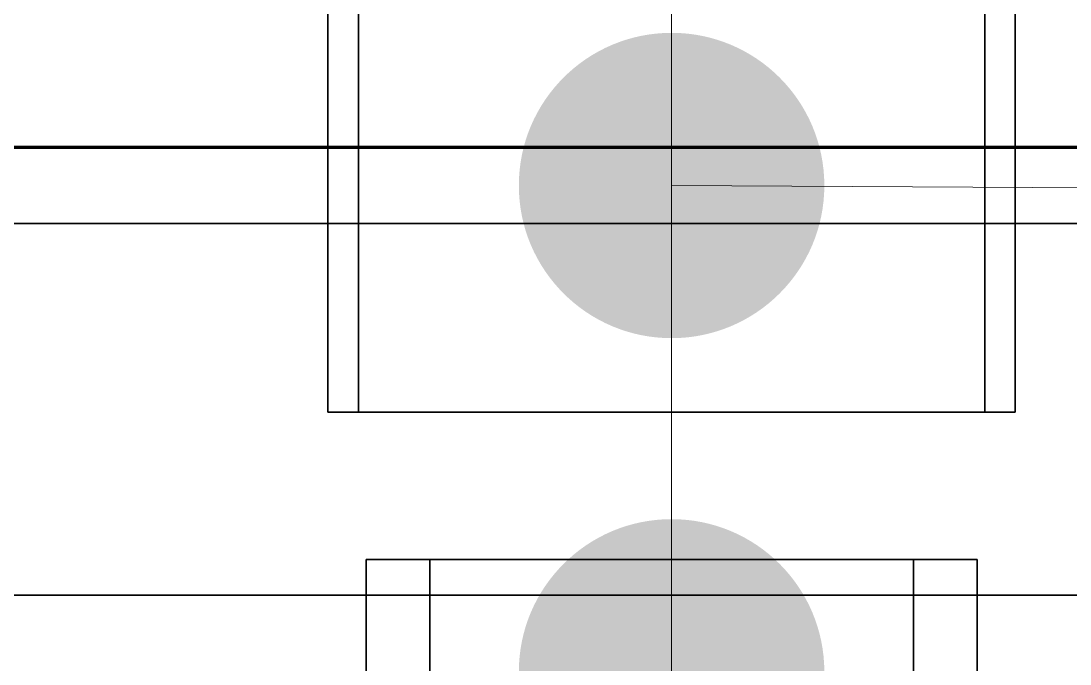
# Model space of a CAD drawing. Header units: millimetres. Extents: x 0 to 2382, y 0 to 420.
# Drawn here: x 159.235 to 163.356, y 301.566 to 304.093 of the extents above; entities that cross this region are included whole.
import ezdxf

# ---------------------------------------------------------------- set-up
doc = ezdxf.new("R2010")
doc.units = ezdxf.units.MM
doc.linetypes.add('IRAM-E-TRAZOS', pattern=[5, 4, -1])
doc.linetypes.add('IRAM-F-TRAZO-PUNTO', pattern=[20, 15, -2, 1, -2])
for name, color, linetype, lineweight in [('01-VISIBLE', 7, 'CONTINUOUS', 70), ('02-OCULTA', 4, 'IRAM-E-TRAZOS', 35), ('03-EJE', 1, 'IRAM-F-TRAZO-PUNTO', 18), ('08-FINA', 5, 'CONTINUOUS', 18)]:
    doc.layers.add(name, color=color, linetype=linetype, lineweight=lineweight)

msp = doc.modelspace()

# ---------------------------------------------------------------- hatches: boundary and pattern name
at = {"layer": '08-FINA'}
h = msp.add_hatch(color=7, dxfattribs=at)
h.dxf.hatch_style = 1
edge = h.paths.add_edge_path()
edge.add_arc((161.7909, 303.4463), 0.6, 0, 360)
h = msp.add_hatch(color=7, dxfattribs=at)
h.dxf.hatch_style = 1
edge = h.paths.add_edge_path()
edge.add_arc((161.7909, 301.535), 0.6, 0, 360)
h = msp.add_hatch(color=7, dxfattribs=at)
h.dxf.hatch_style = 1
edge = h.paths.add_edge_path()
edge.add_arc((161.7909, 301.4594), 0.6, 0, 360)

# ---------------------------------------------------------------- linework, layer by layer
at = {"layer": '01-VISIBLE'}
msp.add_lwpolyline([(159.194, 303.5963), (159.2441, 303.5963), (159.2942, 303.5963), (159.3443, 303.5963), (159.3944, 303.5963), (159.4445, 303.5963), (159.4945, 303.5963), (159.5446, 303.5963), (159.5947, 303.5963), (159.6448, 303.5963), (159.6949, 303.5963), (159.745, 303.5963), (159.7951, 303.5963), (159.8452, 303.5963), (159.8953, 303.5963), (159.9453, 303.5963), (159.9954, 303.5963), (160.0455, 303.5963), (160.0956, 303.5963), (160.1457, 303.5963), (160.1958, 303.5963), (160.2459, 303.5963), (160.296, 303.5963), (160.346, 303.5963), (160.3961, 303.5963), (160.4462, 303.5963), (160.4963, 303.5963), (160.5464, 303.5963), (160.5965, 303.5963), (160.6466, 303.5963), (160.6967, 303.5963), (160.7467, 303.5963), (160.7968, 303.5963), (160.8469, 303.5963), (160.897, 303.5963), (160.9471, 303.5963), (160.9972, 303.5963), (161.0473, 303.5963), (161.0974, 303.5963), (161.1474, 303.5963), (161.1975, 303.5963), (161.2476, 303.5963), (161.2977, 303.5963), (161.3478, 303.5963), (161.3979, 303.5963), (161.448, 303.5963), (161.4981, 303.5963), (161.5482, 303.5963), (161.5982, 303.5963), (161.6483, 303.5963), (161.6984, 303.5963), (161.7485, 303.5963), (161.7986, 303.5963), (161.8487, 303.5963), (161.8988, 303.5963), (161.9489, 303.5963), (161.9989, 303.5963), (162.049, 303.5963), (162.0991, 303.5963), (162.1492, 303.5963), (162.1993, 303.5963), (162.2494, 303.5963), (162.2995, 303.5963), (162.3496, 303.5963), (162.3996, 303.5963), (162.4497, 303.5963), (162.4998, 303.5963), (162.5499, 303.5963), (162.6, 303.5963), (162.6501, 303.5963), (162.7002, 303.5963), (162.7503, 303.5963), (162.8004, 303.5963), (162.8504, 303.5963), (162.9005, 303.5963), (162.9506, 303.5963), (163.0007, 303.5963), (163.0508, 303.5963), (163.1009, 303.5963), (163.151, 303.5963), (163.2011, 303.5963), (163.2511, 303.5963), (163.3012, 303.5963), (163.3513, 303.5963), (163.4014, 303.5963)], dxfattribs=at)
at = {"layer": '02-OCULTA'}
for p, q in [((160.4409, 302.5549), (160.4409, 306.0549)), ((160.5609, 302.5549), (160.5609, 306.0549)), ((163.0209, 302.5549), (163.0209, 306.0549)), ((163.1409, 302.5549), (163.1409, 306.0549)), ((160.5909, 218.0294), (160.5909, 301.9763)), ((160.8409, 218.0294), (160.8409, 301.9763)), ((162.7409, 218.0294), (162.7409, 301.9763)), ((162.9909, 218.0294), (162.9909, 301.9763))]:
    msp.add_line(p, q, dxfattribs=at)
for points in [[(163.3909, 303.5963), (163.3409, 303.5963), (163.2909, 303.5963), (163.2409, 303.5963), (163.1909, 303.5963), (163.1409, 303.5963), (163.0909, 303.5963), (163.0409, 303.5963), (162.9909, 303.5963), (162.9409, 303.5963), (162.8909, 303.5963), (162.8409, 303.5963), (162.7909, 303.5963), (162.7409, 303.5963), (162.6909, 303.5963), (162.6409, 303.5963), (162.5909, 303.5963), (162.5409, 303.5963), (162.4909, 303.5963), (162.4409, 303.5963), (162.3909, 303.5963), (162.3409, 303.5963), (162.2909, 303.5963), (162.2409, 303.5963), (162.1909, 303.5963), (162.1409, 303.5963), (162.0909, 303.5963), (162.0409, 303.5963), (161.9909, 303.5963), (161.9409, 303.5963), (161.8909, 303.5963), (161.8409, 303.5963), (161.7909, 303.5963), (161.7409, 303.5963), (161.6909, 303.5963), (161.6409, 303.5963), (161.5909, 303.5963), (161.5409, 303.5963), (161.4909, 303.5963), (161.4409, 303.5963), (161.3909, 303.5963), (161.3409, 303.5963), (161.2909, 303.5963), (161.2409, 303.5963), (161.1909, 303.5963), (161.1409, 303.5963), (161.0909, 303.5963), (161.0409, 303.5963), (160.9909, 303.5963), (160.9409, 303.5963), (160.8909, 303.5963), (160.8409, 303.5963), (160.7909, 303.5963), (160.7409, 303.5963), (160.6909, 303.5963), (160.6409, 303.5963), (160.5909, 303.5963), (160.5409, 303.5963), (160.4909, 303.5963), (160.4409, 303.5963), (160.3909, 303.5963), (160.3409, 303.5963), (160.2909, 303.5963), (160.2409, 303.5963), (160.1909, 303.5963), (160.1409, 303.5963), (160.0909, 303.5963), (160.0409, 303.5963), (159.9909, 303.5963), (159.9409, 303.5963), (159.8909, 303.5963), (159.8409, 303.5963), (159.7909, 303.5963), (159.7409, 303.5963), (159.6909, 303.5963), (159.6409, 303.5963), (159.5909, 303.5963), (159.5409, 303.5963), (159.4909, 303.5963), (159.4409, 303.5963), (159.3909, 303.5963), (159.3409, 303.5963), (159.2909, 303.5963), (159.2409, 303.5963), (159.1909, 303.5963)], [(163.3909, 303.5963), (163.3409, 303.5963), (163.2909, 303.5963), (163.2409, 303.5963), (163.1909, 303.5963), (163.1409, 303.5963), (163.0909, 303.5963), (163.0409, 303.5963), (162.9909, 303.5963), (162.9409, 303.5963), (162.8909, 303.5963), (162.8409, 303.5963), (162.7909, 303.5963), (162.7409, 303.5963), (162.6909, 303.5963), (162.6409, 303.5963), (162.5909, 303.5963), (162.5409, 303.5963), (162.4909, 303.5963), (162.4409, 303.5963), (162.3909, 303.5963), (162.3409, 303.5963), (162.2909, 303.5963), (162.2409, 303.5963), (162.1909, 303.5963), (162.1409, 303.5963), (162.0909, 303.5963), (162.0409, 303.5963), (161.9909, 303.5963), (161.9409, 303.5963), (161.8909, 303.5963), (161.8409, 303.5963), (161.7909, 303.5963), (161.7409, 303.5963), (161.6909, 303.5963), (161.6409, 303.5963), (161.5909, 303.5963), (161.5409, 303.5963), (161.4909, 303.5963), (161.4409, 303.5963), (161.3909, 303.5963), (161.3409, 303.5963), (161.2909, 303.5963), (161.2409, 303.5963), (161.1909, 303.5963), (161.1409, 303.5963), (161.0909, 303.5963), (161.0409, 303.5963), (160.9909, 303.5963), (160.9409, 303.5963), (160.8909, 303.5963), (160.8409, 303.5963), (160.7909, 303.5963), (160.7409, 303.5963), (160.6909, 303.5963), (160.6409, 303.5963), (160.5909, 303.5963), (160.5409, 303.5963), (160.4909, 303.5963), (160.4409, 303.5963), (160.3909, 303.5963), (160.3409, 303.5963), (160.2909, 303.5963), (160.2409, 303.5963), (160.1909, 303.5963), (160.1409, 303.5963), (160.0909, 303.5963), (160.0409, 303.5963), (159.9909, 303.5963), (159.9409, 303.5963), (159.8909, 303.5963), (159.8409, 303.5963), (159.7909, 303.5963), (159.7409, 303.5963), (159.6909, 303.5963), (159.6409, 303.5963), (159.5909, 303.5963), (159.5409, 303.5963), (159.4909, 303.5963), (159.4409, 303.5963), (159.3909, 303.5963), (159.3409, 303.5963), (159.2909, 303.5963), (159.2409, 303.5963), (159.1909, 303.5963)], [(159.1909, 303.5963), (159.2409, 303.5963), (159.2909, 303.5963), (159.3409, 303.5963), (159.3909, 303.5963), (159.4409, 303.5963), (159.4909, 303.5963), (159.5409, 303.5963), (159.5909, 303.5963), (159.6409, 303.5963), (159.6909, 303.5963), (159.7409, 303.5963), (159.7909, 303.5963), (159.8409, 303.5963), (159.8909, 303.5963), (159.9409, 303.5963), (159.9909, 303.5963), (160.0409, 303.5963), (160.0909, 303.5963), (160.1409, 303.5963), (160.1909, 303.5963), (160.2409, 303.5963), (160.2909, 303.5963), (160.3409, 303.5963), (160.3909, 303.5963), (160.4409, 303.5963), (160.4909, 303.5963), (160.5409, 303.5963), (160.5909, 303.5963), (160.6409, 303.5963), (160.6909, 303.5963), (160.7409, 303.5963), (160.7909, 303.5963), (160.8409, 303.5963), (160.8909, 303.5963), (160.9409, 303.5963), (160.9909, 303.5963), (161.0409, 303.5963), (161.0909, 303.5963), (161.1409, 303.5963), (161.1909, 303.5963), (161.2409, 303.5963), (161.2909, 303.5963), (161.3409, 303.5963), (161.3909, 303.5963), (161.4409, 303.5963), (161.4909, 303.5963), (161.5409, 303.5963), (161.5909, 303.5963), (161.6409, 303.5963), (161.6909, 303.5963), (161.7409, 303.5963), (161.7909, 303.5963), (161.8409, 303.5963), (161.8909, 303.5963), (161.9409, 303.5963), (161.9909, 303.5963), (162.0409, 303.5963), (162.0909, 303.5963), (162.1409, 303.5963), (162.1909, 303.5963), (162.2409, 303.5963), (162.2909, 303.5963), (162.3409, 303.5963), (162.3909, 303.5963), (162.4409, 303.5963), (162.4909, 303.5963), (162.5409, 303.5963), (162.5909, 303.5963), (162.6409, 303.5963), (162.6909, 303.5963), (162.7409, 303.5963), (162.7909, 303.5963), (162.8409, 303.5963), (162.8909, 303.5963), (162.9409, 303.5963), (162.9909, 303.5963), (163.0409, 303.5963), (163.0909, 303.5963), (163.1409, 303.5963), (163.1909, 303.5963), (163.2409, 303.5963), (163.2909, 303.5963), (163.3409, 303.5963), (163.3909, 303.5963)], [(163.3909, 303.5963), (163.3409, 303.5963), (163.2909, 303.5963), (163.2409, 303.5963), (163.1909, 303.5963), (163.1409, 303.5963), (163.0909, 303.5963), (163.0409, 303.5963), (162.9909, 303.5963), (162.9409, 303.5963), (162.8909, 303.5963), (162.8409, 303.5963), (162.7909, 303.5963), (162.7409, 303.5963), (162.6909, 303.5963), (162.6409, 303.5963), (162.5909, 303.5963), (162.5409, 303.5963), (162.4909, 303.5963), (162.4409, 303.5963), (162.3909, 303.5963), (162.3409, 303.5963), (162.2909, 303.5963), (162.2409, 303.5963), (162.1909, 303.5963), (162.1409, 303.5963), (162.0909, 303.5963), (162.0409, 303.5963), (161.9909, 303.5963), (161.9409, 303.5963), (161.8909, 303.5963), (161.8409, 303.5963), (161.7909, 303.5963), (161.7409, 303.5963), (161.6909, 303.5963), (161.6409, 303.5963), (161.5909, 303.5963), (161.5409, 303.5963), (161.4909, 303.5963), (161.4409, 303.5963), (161.3909, 303.5963), (161.3409, 303.5963), (161.2909, 303.5963), (161.2409, 303.5963), (161.1909, 303.5963), (161.1409, 303.5963), (161.0909, 303.5963), (161.0409, 303.5963), (160.9909, 303.5963), (160.9409, 303.5963), (160.8909, 303.5963), (160.8409, 303.5963), (160.7909, 303.5963), (160.7409, 303.5963), (160.6909, 303.5963), (160.6409, 303.5963), (160.5909, 303.5963), (160.5409, 303.5963), (160.4909, 303.5963), (160.4409, 303.5963), (160.3909, 303.5963), (160.3409, 303.5963), (160.2909, 303.5963), (160.2409, 303.5963), (160.1909, 303.5963), (160.1409, 303.5963), (160.0909, 303.5963), (160.0409, 303.5963), (159.9909, 303.5963), (159.9409, 303.5963), (159.8909, 303.5963), (159.8409, 303.5963), (159.7909, 303.5963), (159.7409, 303.5963), (159.6909, 303.5963), (159.6409, 303.5963), (159.5909, 303.5963), (159.5409, 303.5963), (159.4909, 303.5963), (159.4409, 303.5963), (159.3909, 303.5963), (159.3409, 303.5963), (159.2909, 303.5963), (159.2409, 303.5963), (159.1909, 303.5963)], [(159.1909, 303.5963), (159.2409, 303.5963), (159.2909, 303.5963), (159.3409, 303.5963), (159.3909, 303.5963), (159.4409, 303.5963), (159.4909, 303.5963), (159.5409, 303.5963), (159.5909, 303.5963), (159.6409, 303.5963), (159.6909, 303.5963), (159.7409, 303.5963), (159.7909, 303.5963), (159.8409, 303.5963), (159.8909, 303.5963), (159.9409, 303.5963), (159.9909, 303.5963), (160.0409, 303.5963), (160.0909, 303.5963), (160.1409, 303.5963), (160.1909, 303.5963), (160.2409, 303.5963), (160.2909, 303.5963), (160.3409, 303.5963), (160.3909, 303.5963), (160.4409, 303.5963), (160.4909, 303.5963), (160.5409, 303.5963), (160.5909, 303.5963), (160.6409, 303.5963), (160.6909, 303.5963), (160.7409, 303.5963), (160.7909, 303.5963), (160.8409, 303.5963), (160.8909, 303.5963), (160.9409, 303.5963), (160.9909, 303.5963), (161.0409, 303.5963), (161.0909, 303.5963), (161.1409, 303.5963), (161.1909, 303.5963), (161.2409, 303.5963), (161.2909, 303.5963), (161.3409, 303.5963), (161.3909, 303.5963), (161.4409, 303.5963), (161.4909, 303.5963), (161.5409, 303.5963), (161.5909, 303.5963), (161.6409, 303.5963), (161.6909, 303.5963), (161.7409, 303.5963), (161.7909, 303.5963), (161.8409, 303.5963), (161.8909, 303.5963), (161.9409, 303.5963), (161.9909, 303.5963), (162.0409, 303.5963), (162.0909, 303.5963), (162.1409, 303.5963), (162.1909, 303.5963), (162.2409, 303.5963), (162.2909, 303.5963), (162.3409, 303.5963), (162.3909, 303.5963), (162.4409, 303.5963), (162.4909, 303.5963), (162.5409, 303.5963), (162.5909, 303.5963), (162.6409, 303.5963), (162.6909, 303.5963), (162.7409, 303.5963), (162.7909, 303.5963), (162.8409, 303.5963), (162.8909, 303.5963), (162.9409, 303.5963), (162.9909, 303.5963), (163.0409, 303.5963), (163.0909, 303.5963), (163.1409, 303.5963), (163.1909, 303.5963), (163.2409, 303.5963), (163.2909, 303.5963), (163.3409, 303.5963), (163.3909, 303.5963)], [(163.3909, 303.5963), (163.3409, 303.5963), (163.2909, 303.5963), (163.2409, 303.5963), (163.1909, 303.5963), (163.1409, 303.5963), (163.0909, 303.5963), (163.0409, 303.5963), (162.9909, 303.5963), (162.9409, 303.5963), (162.8909, 303.5963), (162.8409, 303.5963), (162.7909, 303.5963), (162.7409, 303.5963), (162.6909, 303.5963), (162.6409, 303.5963), (162.5909, 303.5963), (162.5409, 303.5963), (162.4909, 303.5963), (162.4409, 303.5963), (162.3909, 303.5963), (162.3409, 303.5963), (162.2909, 303.5963), (162.2409, 303.5963), (162.1909, 303.5963), (162.1409, 303.5963), (162.0909, 303.5963), (162.0409, 303.5963), (161.9909, 303.5963), (161.9409, 303.5963), (161.8909, 303.5963), (161.8409, 303.5963), (161.7909, 303.5963), (161.7409, 303.5963), (161.6909, 303.5963), (161.6409, 303.5963), (161.5909, 303.5963), (161.5409, 303.5963), (161.4909, 303.5963), (161.4409, 303.5963), (161.3909, 303.5963), (161.3409, 303.5963), (161.2909, 303.5963), (161.2409, 303.5963), (161.1909, 303.5963), (161.1409, 303.5963), (161.0909, 303.5963), (161.0409, 303.5963), (160.9909, 303.5963), (160.9409, 303.5963), (160.8909, 303.5963), (160.8409, 303.5963), (160.7909, 303.5963), (160.7409, 303.5963), (160.6909, 303.5963), (160.6409, 303.5963), (160.5909, 303.5963), (160.5409, 303.5963), (160.4909, 303.5963), (160.4409, 303.5963), (160.3909, 303.5963), (160.3409, 303.5963), (160.2909, 303.5963), (160.2409, 303.5963), (160.1909, 303.5963), (160.1409, 303.5963), (160.0909, 303.5963), (160.0409, 303.5963), (159.9909, 303.5963), (159.9409, 303.5963), (159.8909, 303.5963), (159.8409, 303.5963), (159.7909, 303.5963), (159.7409, 303.5963), (159.6909, 303.5963), (159.6409, 303.5963), (159.5909, 303.5963), (159.5409, 303.5963), (159.4909, 303.5963), (159.4409, 303.5963), (159.3909, 303.5963), (159.3409, 303.5963), (159.2909, 303.5963), (159.2409, 303.5963), (159.1909, 303.5963)], [(159.1909, 303.5963), (159.2409, 303.5963), (159.2909, 303.5963), (159.3409, 303.5963), (159.3909, 303.5963), (159.4409, 303.5963), (159.4909, 303.5963), (159.5409, 303.5963), (159.5909, 303.5963), (159.6409, 303.5963), (159.6909, 303.5963), (159.7409, 303.5963), (159.7909, 303.5963), (159.8409, 303.5963), (159.8909, 303.5963), (159.9409, 303.5963), (159.9909, 303.5963), (160.0409, 303.5963), (160.0909, 303.5963), (160.1409, 303.5963), (160.1909, 303.5963), (160.2409, 303.5963), (160.2909, 303.5963), (160.3409, 303.5963), (160.3909, 303.5963), (160.4409, 303.5963), (160.4909, 303.5963), (160.5409, 303.5963), (160.5909, 303.5963), (160.6409, 303.5963), (160.6909, 303.5963), (160.7409, 303.5963), (160.7909, 303.5963), (160.8409, 303.5963), (160.8909, 303.5963), (160.9409, 303.5963), (160.9909, 303.5963), (161.0409, 303.5963), (161.0909, 303.5963), (161.1409, 303.5963), (161.1909, 303.5963), (161.2409, 303.5963), (161.2909, 303.5963), (161.3409, 303.5963), (161.3909, 303.5963), (161.4409, 303.5963), (161.4909, 303.5963), (161.5409, 303.5963), (161.5909, 303.5963), (161.6409, 303.5963), (161.6909, 303.5963), (161.7409, 303.5963), (161.7909, 303.5963), (161.8409, 303.5963), (161.8909, 303.5963), (161.9409, 303.5963), (161.9909, 303.5963), (162.0409, 303.5963), (162.0909, 303.5963), (162.1409, 303.5963), (162.1909, 303.5963), (162.2409, 303.5963), (162.2909, 303.5963), (162.3409, 303.5963), (162.3909, 303.5963), (162.4409, 303.5963), (162.4909, 303.5963), (162.5409, 303.5963), (162.5909, 303.5963), (162.6409, 303.5963), (162.6909, 303.5963), (162.7409, 303.5963), (162.7909, 303.5963), (162.8409, 303.5963), (162.8909, 303.5963), (162.9409, 303.5963), (162.9909, 303.5963), (163.0409, 303.5963), (163.0909, 303.5963), (163.1409, 303.5963), (163.1909, 303.5963), (163.2409, 303.5963), (163.2909, 303.5963), (163.3409, 303.5963), (163.3909, 303.5963)], [(163.3909, 303.5963), (163.3409, 303.5963), (163.2909, 303.5963), (163.2409, 303.5963), (163.1909, 303.5963), (163.1409, 303.5963), (163.0909, 303.5963), (163.0409, 303.5963), (162.9909, 303.5963), (162.9409, 303.5963), (162.8909, 303.5963), (162.8409, 303.5963), (162.7909, 303.5963), (162.7409, 303.5963), (162.6909, 303.5963), (162.6409, 303.5963), (162.5909, 303.5963), (162.5409, 303.5963), (162.4909, 303.5963), (162.4409, 303.5963), (162.3909, 303.5963), (162.3409, 303.5963), (162.2909, 303.5963), (162.2409, 303.5963), (162.1909, 303.5963), (162.1409, 303.5963), (162.0909, 303.5963), (162.0409, 303.5963), (161.9909, 303.5963), (161.9409, 303.5963), (161.8909, 303.5963), (161.8409, 303.5963), (161.7909, 303.5963), (161.7409, 303.5963), (161.6909, 303.5963), (161.6409, 303.5963), (161.5909, 303.5963), (161.5409, 303.5963), (161.4909, 303.5963), (161.4409, 303.5963), (161.3909, 303.5963), (161.3409, 303.5963), (161.2909, 303.5963), (161.2409, 303.5963), (161.1909, 303.5963), (161.1409, 303.5963), (161.0909, 303.5963), (161.0409, 303.5963), (160.9909, 303.5963), (160.9409, 303.5963), (160.8909, 303.5963), (160.8409, 303.5963), (160.7909, 303.5963), (160.7409, 303.5963), (160.6909, 303.5963), (160.6409, 303.5963), (160.5909, 303.5963), (160.5409, 303.5963), (160.4909, 303.5963), (160.4409, 303.5963), (160.3909, 303.5963), (160.3409, 303.5963), (160.2909, 303.5963), (160.2409, 303.5963), (160.1909, 303.5963), (160.1409, 303.5963), (160.0909, 303.5963), (160.0409, 303.5963), (159.9909, 303.5963), (159.9409, 303.5963), (159.8909, 303.5963), (159.8409, 303.5963), (159.7909, 303.5963), (159.7409, 303.5963), (159.6909, 303.5963), (159.6409, 303.5963), (159.5909, 303.5963), (159.5409, 303.5963), (159.4909, 303.5963), (159.4409, 303.5963), (159.3909, 303.5963), (159.3409, 303.5963), (159.2909, 303.5963), (159.2409, 303.5963), (159.1909, 303.5963)], [(159.1909, 303.5963), (159.2409, 303.5963), (159.2909, 303.5963), (159.3409, 303.5963), (159.3909, 303.5963), (159.4409, 303.5963), (159.4909, 303.5963), (159.5409, 303.5963), (159.5909, 303.5963), (159.6409, 303.5963), (159.6909, 303.5963), (159.7409, 303.5963), (159.7909, 303.5963), (159.8409, 303.5963), (159.8909, 303.5963), (159.9409, 303.5963), (159.9909, 303.5963), (160.0409, 303.5963), (160.0909, 303.5963), (160.1409, 303.5963), (160.1909, 303.5963), (160.2409, 303.5963), (160.2909, 303.5963), (160.3409, 303.5963), (160.3909, 303.5963), (160.4409, 303.5963), (160.4909, 303.5963), (160.5409, 303.5963), (160.5909, 303.5963), (160.6409, 303.5963), (160.6909, 303.5963), (160.7409, 303.5963), (160.7909, 303.5963), (160.8409, 303.5963), (160.8909, 303.5963), (160.9409, 303.5963), (160.9909, 303.5963), (161.0409, 303.5963), (161.0909, 303.5963), (161.1409, 303.5963), (161.1909, 303.5963), (161.2409, 303.5963), (161.2909, 303.5963), (161.3409, 303.5963), (161.3909, 303.5963), (161.4409, 303.5963), (161.4909, 303.5963), (161.5409, 303.5963), (161.5909, 303.5963), (161.6409, 303.5963), (161.6909, 303.5963), (161.7409, 303.5963), (161.7909, 303.5963), (161.8409, 303.5963), (161.8909, 303.5963), (161.9409, 303.5963), (161.9909, 303.5963), (162.0409, 303.5963), (162.0909, 303.5963), (162.1409, 303.5963), (162.1909, 303.5963), (162.2409, 303.5963), (162.2909, 303.5963), (162.3409, 303.5963), (162.3909, 303.5963), (162.4409, 303.5963), (162.4909, 303.5963), (162.5409, 303.5963), (162.5909, 303.5963), (162.6409, 303.5963), (162.6909, 303.5963), (162.7409, 303.5963), (162.7909, 303.5963), (162.8409, 303.5963), (162.8909, 303.5963), (162.9409, 303.5963), (162.9909, 303.5963), (163.0409, 303.5963), (163.0909, 303.5963), (163.1409, 303.5963), (163.1909, 303.5963), (163.2409, 303.5963), (163.2909, 303.5963), (163.3409, 303.5963), (163.3909, 303.5963)], [(163.3956, 303.5963), (163.3455, 303.5963), (163.2953, 303.5963), (163.2452, 303.5963), (163.195, 303.5963), (163.1449, 303.5963), (163.0947, 303.5963), (163.0446, 303.5963), (162.9944, 303.5963), (162.9443, 303.5963), (162.8941, 303.5963), (162.844, 303.5963), (162.7938, 303.5963), (162.7437, 303.5963), (162.6935, 303.5963), (162.6434, 303.5963), (162.5932, 303.5963), (162.5431, 303.5963), (162.4929, 303.5963), (162.4428, 303.5963), (162.3926, 303.5963), (162.3425, 303.5963), (162.2923, 303.5963), (162.2422, 303.5963), (162.192, 303.5963), (162.1419, 303.5963), (162.0917, 303.5963), (162.0416, 303.5963), (161.9914, 303.5963), (161.9413, 303.5963), (161.8911, 303.5963), (161.841, 303.5963), (161.7909, 303.5963), (161.7407, 303.5963), (161.6906, 303.5963), (161.6404, 303.5963), (161.5903, 303.5963), (161.5401, 303.5963), (161.49, 303.5963), (161.4398, 303.5963), (161.3897, 303.5963), (161.3395, 303.5963), (161.2894, 303.5963), (161.2392, 303.5963), (161.1891, 303.5963), (161.1389, 303.5963), (161.0888, 303.5963), (161.0386, 303.5963), (160.9885, 303.5963), (160.9383, 303.5963), (160.8882, 303.5963), (160.838, 303.5963), (160.7879, 303.5963), (160.7377, 303.5963), (160.6876, 303.5963), (160.6374, 303.5963), (160.5873, 303.5963), (160.5371, 303.5963), (160.487, 303.5963), (160.4368, 303.5963), (160.3867, 303.5963), (160.3365, 303.5963), (160.2864, 303.5963), (160.2362, 303.5963), (160.1861, 303.5963), (160.1359, 303.5963), (160.0858, 303.5963), (160.0356, 303.5963), (159.9855, 303.5963), (159.9353, 303.5963), (159.8852, 303.5963), (159.835, 303.5963), (159.7849, 303.5963), (159.7347, 303.5963), (159.6846, 303.5963), (159.6344, 303.5963), (159.5843, 303.5963), (159.5341, 303.5963), (159.484, 303.5963), (159.4338, 303.5963), (159.3837, 303.5963), (159.3335, 303.5963), (159.2834, 303.5963), (159.2332, 303.5963)], [(159.2332, 303.5963), (159.2834, 303.5963), (159.3335, 303.5963), (159.3837, 303.5963), (159.4338, 303.5963), (159.484, 303.5963), (159.5341, 303.5963), (159.5843, 303.5963), (159.6344, 303.5963), (159.6846, 303.5963), (159.7347, 303.5963), (159.7849, 303.5963), (159.835, 303.5963), (159.8852, 303.5963), (159.9353, 303.5963), (159.9855, 303.5963), (160.0356, 303.5963), (160.0858, 303.5963), (160.1359, 303.5963), (160.1861, 303.5963), (160.2362, 303.5963), (160.2864, 303.5963), (160.3365, 303.5963), (160.3867, 303.5963), (160.4368, 303.5963), (160.487, 303.5963), (160.5371, 303.5963), (160.5873, 303.5963), (160.6374, 303.5963), (160.6876, 303.5963), (160.7377, 303.5963), (160.7879, 303.5963), (160.838, 303.5963), (160.8882, 303.5963), (160.9383, 303.5963), (160.9885, 303.5963), (161.0386, 303.5963), (161.0888, 303.5963), (161.1389, 303.5963), (161.1891, 303.5963), (161.2392, 303.5963), (161.2894, 303.5963), (161.3395, 303.5963), (161.3897, 303.5963), (161.4398, 303.5963), (161.49, 303.5963), (161.5401, 303.5963), (161.5903, 303.5963), (161.6404, 303.5963), (161.6906, 303.5963), (161.7407, 303.5963), (161.7909, 303.5963), (161.841, 303.5963), (161.8911, 303.5963), (161.9413, 303.5963), (161.9914, 303.5963), (162.0416, 303.5963), (162.0917, 303.5963), (162.1419, 303.5963), (162.192, 303.5963), (162.2422, 303.5963), (162.2923, 303.5963), (162.3425, 303.5963), (162.3926, 303.5963), (162.4428, 303.5963), (162.4929, 303.5963), (162.5431, 303.5963), (162.5932, 303.5963), (162.6434, 303.5963), (162.6935, 303.5963), (162.7437, 303.5963), (162.7938, 303.5963), (162.844, 303.5963), (162.8941, 303.5963), (162.9443, 303.5963), (162.9944, 303.5963), (163.0446, 303.5963), (163.0947, 303.5963), (163.1449, 303.5963), (163.195, 303.5963), (163.2452, 303.5963), (163.2953, 303.5963), (163.3455, 303.5963), (163.3956, 303.5963)], [(163.3956, 303.5963), (163.3455, 303.5963), (163.2953, 303.5963), (163.2452, 303.5963), (163.195, 303.5963), (163.1449, 303.5963), (163.0947, 303.5963), (163.0446, 303.5963), (162.9944, 303.5963), (162.9443, 303.5963), (162.8941, 303.5963), (162.844, 303.5963), (162.7938, 303.5963), (162.7437, 303.5963), (162.6935, 303.5963), (162.6434, 303.5963), (162.5932, 303.5963), (162.5431, 303.5963), (162.4929, 303.5963), (162.4428, 303.5963), (162.3926, 303.5963), (162.3425, 303.5963), (162.2923, 303.5963), (162.2422, 303.5963), (162.192, 303.5963), (162.1419, 303.5963), (162.0917, 303.5963), (162.0416, 303.5963), (161.9914, 303.5963), (161.9413, 303.5963), (161.8911, 303.5963), (161.841, 303.5963), (161.7909, 303.5963), (161.7407, 303.5963), (161.6906, 303.5963), (161.6404, 303.5963), (161.5903, 303.5963), (161.5401, 303.5963), (161.49, 303.5963), (161.4398, 303.5963), (161.3897, 303.5963), (161.3395, 303.5963), (161.2894, 303.5963), (161.2392, 303.5963), (161.1891, 303.5963), (161.1389, 303.5963), (161.0888, 303.5963), (161.0386, 303.5963), (160.9885, 303.5963), (160.9383, 303.5963), (160.8882, 303.5963), (160.838, 303.5963), (160.7879, 303.5963), (160.7377, 303.5963), (160.6876, 303.5963), (160.6374, 303.5963), (160.5873, 303.5963), (160.5371, 303.5963), (160.487, 303.5963), (160.4368, 303.5963), (160.3867, 303.5963), (160.3365, 303.5963), (160.2864, 303.5963), (160.2362, 303.5963), (160.1861, 303.5963), (160.1359, 303.5963), (160.0858, 303.5963), (160.0356, 303.5963), (159.9855, 303.5963), (159.9353, 303.5963), (159.8852, 303.5963), (159.835, 303.5963), (159.7849, 303.5963), (159.7347, 303.5963), (159.6846, 303.5963), (159.6344, 303.5963), (159.5843, 303.5963), (159.5341, 303.5963), (159.484, 303.5963), (159.4338, 303.5963), (159.3837, 303.5963), (159.3335, 303.5963), (159.2834, 303.5963), (159.2332, 303.5963)], [(159.2332, 303.5963), (159.2834, 303.5963), (159.3335, 303.5963), (159.3837, 303.5963), (159.4338, 303.5963), (159.484, 303.5963), (159.5341, 303.5963), (159.5843, 303.5963), (159.6344, 303.5963), (159.6846, 303.5963), (159.7347, 303.5963), (159.7849, 303.5963), (159.835, 303.5963), (159.8852, 303.5963), (159.9353, 303.5963), (159.9855, 303.5963), (160.0356, 303.5963), (160.0858, 303.5963), (160.1359, 303.5963), (160.1861, 303.5963), (160.2362, 303.5963), (160.2864, 303.5963), (160.3365, 303.5963), (160.3867, 303.5963), (160.4368, 303.5963), (160.487, 303.5963), (160.5371, 303.5963), (160.5873, 303.5963), (160.6374, 303.5963), (160.6876, 303.5963), (160.7377, 303.5963), (160.7879, 303.5963), (160.838, 303.5963), (160.8882, 303.5963), (160.9383, 303.5963), (160.9885, 303.5963), (161.0386, 303.5963), (161.0888, 303.5963), (161.1389, 303.5963), (161.1891, 303.5963), (161.2392, 303.5963), (161.2894, 303.5963), (161.3395, 303.5963), (161.3897, 303.5963), (161.4398, 303.5963), (161.49, 303.5963), (161.5401, 303.5963), (161.5903, 303.5963), (161.6404, 303.5963), (161.6906, 303.5963), (161.7407, 303.5963), (161.7909, 303.5963), (161.841, 303.5963), (161.8911, 303.5963), (161.9413, 303.5963), (161.9914, 303.5963), (162.0416, 303.5963), (162.0917, 303.5963), (162.1419, 303.5963), (162.192, 303.5963), (162.2422, 303.5963), (162.2923, 303.5963), (162.3425, 303.5963), (162.3926, 303.5963), (162.4428, 303.5963), (162.4929, 303.5963), (162.5431, 303.5963), (162.5932, 303.5963), (162.6434, 303.5963), (162.6935, 303.5963), (162.7437, 303.5963), (162.7938, 303.5963), (162.844, 303.5963), (162.8941, 303.5963), (162.9443, 303.5963), (162.9944, 303.5963), (163.0446, 303.5963), (163.0947, 303.5963), (163.1449, 303.5963), (163.195, 303.5963), (163.2452, 303.5963), (163.2953, 303.5963), (163.3455, 303.5963), (163.3956, 303.5963)], [(163.3953, 303.5963), (163.3452, 303.5963), (163.295, 303.5963), (163.2449, 303.5963), (163.1947, 303.5963), (163.1446, 303.5963), (163.0945, 303.5963), (163.0443, 303.5963), (162.9942, 303.5963), (162.944, 303.5963), (162.8939, 303.5963), (162.8438, 303.5963), (162.7936, 303.5963), (162.7435, 303.5963), (162.6934, 303.5963), (162.6432, 303.5963), (162.5931, 303.5963), (162.5429, 303.5963), (162.4928, 303.5963), (162.4427, 303.5963), (162.3925, 303.5963), (162.3424, 303.5963), (162.2922, 303.5963), (162.2421, 303.5963), (162.192, 303.5963), (162.1418, 303.5963), (162.0917, 303.5963), (162.0415, 303.5963), (161.9914, 303.5963), (161.9413, 303.5963), (161.8911, 303.5963), (161.841, 303.5963), (161.7909, 303.5963), (161.7407, 303.5963), (161.6906, 303.5963), (161.6404, 303.5963), (161.5903, 303.5963), (161.5402, 303.5963), (161.49, 303.5963), (161.4399, 303.5963), (161.3897, 303.5963), (161.3396, 303.5963), (161.2895, 303.5963), (161.2393, 303.5963), (161.1892, 303.5963), (161.139, 303.5963), (161.0889, 303.5963), (161.0388, 303.5963), (160.9886, 303.5963), (160.9385, 303.5963), (160.8884, 303.5963), (160.8382, 303.5963), (160.7881, 303.5963), (160.7379, 303.5963), (160.6878, 303.5963), (160.6377, 303.5963), (160.5875, 303.5963), (160.5374, 303.5963), (160.4872, 303.5963), (160.4371, 303.5963), (160.387, 303.5963), (160.3368, 303.5963), (160.2867, 303.5963), (160.2365, 303.5963), (160.1864, 303.5963), (160.1363, 303.5963), (160.0861, 303.5963), (160.036, 303.5963), (159.9859, 303.5963), (159.9357, 303.5963), (159.8856, 303.5963), (159.8354, 303.5963), (159.7853, 303.5963), (159.7352, 303.5963), (159.685, 303.5963), (159.6349, 303.5963), (159.5847, 303.5963), (159.5346, 303.5963), (159.4845, 303.5963), (159.4343, 303.5963), (159.3842, 303.5963), (159.334, 303.5963), (159.2839, 303.5963), (159.2338, 303.5963)], [(159.2338, 303.5963), (159.2839, 303.5963), (159.334, 303.5963), (159.3842, 303.5963), (159.4343, 303.5963), (159.4845, 303.5963), (159.5346, 303.5963), (159.5847, 303.5963), (159.6349, 303.5963), (159.685, 303.5963), (159.7352, 303.5963), (159.7853, 303.5963), (159.8354, 303.5963), (159.8856, 303.5963), (159.9357, 303.5963), (159.9859, 303.5963), (160.036, 303.5963), (160.0861, 303.5963), (160.1363, 303.5963), (160.1864, 303.5963), (160.2365, 303.5963), (160.2867, 303.5963), (160.3368, 303.5963), (160.387, 303.5963), (160.4371, 303.5963), (160.4872, 303.5963), (160.5374, 303.5963), (160.5875, 303.5963), (160.6377, 303.5963), (160.6878, 303.5963), (160.7379, 303.5963), (160.7881, 303.5963), (160.8382, 303.5963), (160.8884, 303.5963), (160.9385, 303.5963), (160.9886, 303.5963), (161.0388, 303.5963), (161.0889, 303.5963), (161.139, 303.5963), (161.1892, 303.5963), (161.2393, 303.5963), (161.2895, 303.5963), (161.3396, 303.5963), (161.3897, 303.5963), (161.4399, 303.5963), (161.49, 303.5963), (161.5402, 303.5963), (161.5903, 303.5963), (161.6404, 303.5963), (161.6906, 303.5963), (161.7407, 303.5963), (161.7909, 303.5963), (161.841, 303.5963), (161.8911, 303.5963), (161.9413, 303.5963), (161.9914, 303.5963), (162.0415, 303.5963), (162.0917, 303.5963), (162.1418, 303.5963), (162.192, 303.5963), (162.2421, 303.5963), (162.2922, 303.5963), (162.3424, 303.5963), (162.3925, 303.5963), (162.4427, 303.5963), (162.4928, 303.5963), (162.5429, 303.5963), (162.5931, 303.5963), (162.6432, 303.5963), (162.6934, 303.5963), (162.7435, 303.5963), (162.7936, 303.5963), (162.8438, 303.5963), (162.8939, 303.5963), (162.944, 303.5963), (162.9942, 303.5963), (163.0443, 303.5963), (163.0945, 303.5963), (163.1446, 303.5963), (163.1947, 303.5963), (163.2449, 303.5963), (163.295, 303.5963), (163.3452, 303.5963), (163.3953, 303.5963)], [(163.3909, 303.2963), (163.3409, 303.2963), (163.2909, 303.2963), (163.2409, 303.2963), (163.1909, 303.2963), (163.1409, 303.2963), (163.0909, 303.2963), (163.0409, 303.2963), (162.9909, 303.2963), (162.9409, 303.2963), (162.8909, 303.2963), (162.8409, 303.2963), (162.7909, 303.2963), (162.7409, 303.2963), (162.6909, 303.2963), (162.6409, 303.2963), (162.5909, 303.2963), (162.5409, 303.2963), (162.4909, 303.2963), (162.4409, 303.2963), (162.3909, 303.2963), (162.3409, 303.2963), (162.2909, 303.2963), (162.2409, 303.2963), (162.1909, 303.2963), (162.1409, 303.2963), (162.0909, 303.2963), (162.0409, 303.2963), (161.9909, 303.2963), (161.9409, 303.2963), (161.8909, 303.2963), (161.8409, 303.2963), (161.7909, 303.2963), (161.7409, 303.2963), (161.6909, 303.2963), (161.6409, 303.2963), (161.5909, 303.2963), (161.5409, 303.2963), (161.4909, 303.2963), (161.4409, 303.2963), (161.3909, 303.2963), (161.3409, 303.2963), (161.2909, 303.2963), (161.2409, 303.2963), (161.1909, 303.2963), (161.1409, 303.2963), (161.0909, 303.2963), (161.0409, 303.2963), (160.9909, 303.2963), (160.9409, 303.2963), (160.8909, 303.2963), (160.8409, 303.2963), (160.7909, 303.2963), (160.7409, 303.2963), (160.6909, 303.2963), (160.6409, 303.2963), (160.5909, 303.2963), (160.5409, 303.2963), (160.4909, 303.2963), (160.4409, 303.2963), (160.3909, 303.2963), (160.3409, 303.2963), (160.2909, 303.2963), (160.2409, 303.2963), (160.1909, 303.2963), (160.1409, 303.2963), (160.0909, 303.2963), (160.0409, 303.2963), (159.9909, 303.2963), (159.9409, 303.2963), (159.8909, 303.2963), (159.8409, 303.2963), (159.7909, 303.2963), (159.7409, 303.2963), (159.6909, 303.2963), (159.6409, 303.2963), (159.5909, 303.2963), (159.5409, 303.2963), (159.4909, 303.2963), (159.4409, 303.2963), (159.3909, 303.2963), (159.3409, 303.2963), (159.2909, 303.2963), (159.2409, 303.2963), (159.1909, 303.2963)], [(159.1909, 303.2963), (159.2409, 303.2963), (159.2909, 303.2963), (159.3409, 303.2963), (159.3909, 303.2963), (159.4409, 303.2963), (159.4909, 303.2963), (159.5409, 303.2963), (159.5909, 303.2963), (159.6409, 303.2963), (159.6909, 303.2963), (159.7409, 303.2963), (159.7909, 303.2963), (159.8409, 303.2963), (159.8909, 303.2963), (159.9409, 303.2963), (159.9909, 303.2963), (160.0409, 303.2963), (160.0909, 303.2963), (160.1409, 303.2963), (160.1909, 303.2963), (160.2409, 303.2963), (160.2909, 303.2963), (160.3409, 303.2963), (160.3909, 303.2963), (160.4409, 303.2963), (160.4909, 303.2963), (160.5409, 303.2963), (160.5909, 303.2963), (160.6409, 303.2963), (160.6909, 303.2963), (160.7409, 303.2963), (160.7909, 303.2963), (160.8409, 303.2963), (160.8909, 303.2963), (160.9409, 303.2963), (160.9909, 303.2963), (161.0409, 303.2963), (161.0909, 303.2963), (161.1409, 303.2963), (161.1909, 303.2963), (161.2409, 303.2963), (161.2909, 303.2963), (161.3409, 303.2963), (161.3909, 303.2963), (161.4409, 303.2963), (161.4909, 303.2963), (161.5409, 303.2963), (161.5909, 303.2963), (161.6409, 303.2963), (161.6909, 303.2963), (161.7409, 303.2963), (161.7909, 303.2963), (161.8409, 303.2963), (161.8909, 303.2963), (161.9409, 303.2963), (161.9909, 303.2963), (162.0409, 303.2963), (162.0909, 303.2963), (162.1409, 303.2963), (162.1909, 303.2963), (162.2409, 303.2963), (162.2909, 303.2963), (162.3409, 303.2963), (162.3909, 303.2963), (162.4409, 303.2963), (162.4909, 303.2963), (162.5409, 303.2963), (162.5909, 303.2963), (162.6409, 303.2963), (162.6909, 303.2963), (162.7409, 303.2963), (162.7909, 303.2963), (162.8409, 303.2963), (162.8909, 303.2963), (162.9409, 303.2963), (162.9909, 303.2963), (163.0409, 303.2963), (163.0909, 303.2963), (163.1409, 303.2963), (163.1909, 303.2963), (163.2409, 303.2963), (163.2909, 303.2963), (163.3409, 303.2963), (163.3909, 303.2963)], [(163.3909, 303.2963), (163.3409, 303.2963), (163.2909, 303.2963), (163.2409, 303.2963), (163.1909, 303.2963), (163.1409, 303.2963), (163.0909, 303.2963), (163.0409, 303.2963), (162.9909, 303.2963), (162.9409, 303.2963), (162.8909, 303.2963), (162.8409, 303.2963), (162.7909, 303.2963), (162.7409, 303.2963), (162.6909, 303.2963), (162.6409, 303.2963), (162.5909, 303.2963), (162.5409, 303.2963), (162.4909, 303.2963), (162.4409, 303.2963), (162.3909, 303.2963), (162.3409, 303.2963), (162.2909, 303.2963), (162.2409, 303.2963), (162.1909, 303.2963), (162.1409, 303.2963), (162.0909, 303.2963), (162.0409, 303.2963), (161.9909, 303.2963), (161.9409, 303.2963), (161.8909, 303.2963), (161.8409, 303.2963), (161.7909, 303.2963), (161.7409, 303.2963), (161.6909, 303.2963), (161.6409, 303.2963), (161.5909, 303.2963), (161.5409, 303.2963), (161.4909, 303.2963), (161.4409, 303.2963), (161.3909, 303.2963), (161.3409, 303.2963), (161.2909, 303.2963), (161.2409, 303.2963), (161.1909, 303.2963), (161.1409, 303.2963), (161.0909, 303.2963), (161.0409, 303.2963), (160.9909, 303.2963), (160.9409, 303.2963), (160.8909, 303.2963), (160.8409, 303.2963), (160.7909, 303.2963), (160.7409, 303.2963), (160.6909, 303.2963), (160.6409, 303.2963), (160.5909, 303.2963), (160.5409, 303.2963), (160.4909, 303.2963), (160.4409, 303.2963), (160.3909, 303.2963), (160.3409, 303.2963), (160.2909, 303.2963), (160.2409, 303.2963), (160.1909, 303.2963), (160.1409, 303.2963), (160.0909, 303.2963), (160.0409, 303.2963), (159.9909, 303.2963), (159.9409, 303.2963), (159.8909, 303.2963), (159.8409, 303.2963), (159.7909, 303.2963), (159.7409, 303.2963), (159.6909, 303.2963), (159.6409, 303.2963), (159.5909, 303.2963), (159.5409, 303.2963), (159.4909, 303.2963), (159.4409, 303.2963), (159.3909, 303.2963), (159.3409, 303.2963), (159.2909, 303.2963), (159.2409, 303.2963), (159.1909, 303.2963)], [(159.1909, 303.2963), (159.2409, 303.2963), (159.2909, 303.2963), (159.3409, 303.2963), (159.3909, 303.2963), (159.4409, 303.2963), (159.4909, 303.2963), (159.5409, 303.2963), (159.5909, 303.2963), (159.6409, 303.2963), (159.6909, 303.2963), (159.7409, 303.2963), (159.7909, 303.2963), (159.8409, 303.2963), (159.8909, 303.2963), (159.9409, 303.2963), (159.9909, 303.2963), (160.0409, 303.2963), (160.0909, 303.2963), (160.1409, 303.2963), (160.1909, 303.2963), (160.2409, 303.2963), (160.2909, 303.2963), (160.3409, 303.2963), (160.3909, 303.2963), (160.4409, 303.2963), (160.4909, 303.2963), (160.5409, 303.2963), (160.5909, 303.2963), (160.6409, 303.2963), (160.6909, 303.2963), (160.7409, 303.2963), (160.7909, 303.2963), (160.8409, 303.2963), (160.8909, 303.2963), (160.9409, 303.2963), (160.9909, 303.2963), (161.0409, 303.2963), (161.0909, 303.2963), (161.1409, 303.2963), (161.1909, 303.2963), (161.2409, 303.2963), (161.2909, 303.2963), (161.3409, 303.2963), (161.3909, 303.2963), (161.4409, 303.2963), (161.4909, 303.2963), (161.5409, 303.2963), (161.5909, 303.2963), (161.6409, 303.2963), (161.6909, 303.2963), (161.7409, 303.2963), (161.7909, 303.2963), (161.8409, 303.2963), (161.8909, 303.2963), (161.9409, 303.2963), (161.9909, 303.2963), (162.0409, 303.2963), (162.0909, 303.2963), (162.1409, 303.2963), (162.1909, 303.2963), (162.2409, 303.2963), (162.2909, 303.2963), (162.3409, 303.2963), (162.3909, 303.2963), (162.4409, 303.2963), (162.4909, 303.2963), (162.5409, 303.2963), (162.5909, 303.2963), (162.6409, 303.2963), (162.6909, 303.2963), (162.7409, 303.2963), (162.7909, 303.2963), (162.8409, 303.2963), (162.8909, 303.2963), (162.9409, 303.2963), (162.9909, 303.2963), (163.0409, 303.2963), (163.0909, 303.2963), (163.1409, 303.2963), (163.1909, 303.2963), (163.2409, 303.2963), (163.2909, 303.2963), (163.3409, 303.2963), (163.3909, 303.2963)], [(163.1409, 302.5549), (163.0909, 302.5549), (163.0409, 302.5549), (162.9909, 302.5549), (162.9409, 302.5549), (162.8909, 302.5549), (162.8409, 302.5549), (162.7909, 302.5549), (162.7409, 302.5549), (162.6909, 302.5549), (162.6409, 302.5549), (162.5909, 302.5549), (162.5409, 302.5549), (162.4909, 302.5549), (162.4409, 302.5549), (162.3909, 302.5549), (162.3409, 302.5549), (162.2909, 302.5549), (162.2409, 302.5549), (162.1909, 302.5549), (162.1409, 302.5549), (162.0909, 302.5549), (162.0409, 302.5549), (161.9909, 302.5549), (161.9409, 302.5549), (161.8909, 302.5549), (161.8409, 302.5549), (161.7909, 302.5549), (161.7409, 302.5549), (161.6909, 302.5549), (161.6409, 302.5549), (161.5909, 302.5549), (161.5409, 302.5549), (161.4909, 302.5549), (161.4409, 302.5549), (161.3909, 302.5549), (161.3409, 302.5549), (161.2909, 302.5549), (161.2409, 302.5549), (161.1909, 302.5549), (161.1409, 302.5549), (161.0909, 302.5549), (161.0409, 302.5549), (160.9909, 302.5549), (160.9409, 302.5549), (160.8909, 302.5549), (160.8409, 302.5549), (160.7909, 302.5549), (160.7409, 302.5549), (160.6909, 302.5549), (160.6409, 302.5549), (160.5909, 302.5549), (160.5409, 302.5549), (160.4909, 302.5549), (160.4409, 302.5549)], [(160.4409, 302.5549), (160.4909, 302.5549), (160.5409, 302.5549), (160.5909, 302.5549), (160.6409, 302.5549), (160.6909, 302.5549), (160.7409, 302.5549), (160.7909, 302.5549), (160.8409, 302.5549), (160.8909, 302.5549), (160.9409, 302.5549), (160.9909, 302.5549), (161.0409, 302.5549), (161.0909, 302.5549), (161.1409, 302.5549), (161.1909, 302.5549), (161.2409, 302.5549), (161.2909, 302.5549), (161.3409, 302.5549), (161.3909, 302.5549), (161.4409, 302.5549), (161.4909, 302.5549), (161.5409, 302.5549), (161.5909, 302.5549), (161.6409, 302.5549), (161.6909, 302.5549), (161.7409, 302.5549), (161.7909, 302.5549), (161.8409, 302.5549), (161.8909, 302.5549), (161.9409, 302.5549), (161.9909, 302.5549), (162.0409, 302.5549), (162.0909, 302.5549), (162.1409, 302.5549), (162.1909, 302.5549), (162.2409, 302.5549), (162.2909, 302.5549), (162.3409, 302.5549), (162.3909, 302.5549), (162.4409, 302.5549), (162.4909, 302.5549), (162.5409, 302.5549), (162.5909, 302.5549), (162.6409, 302.5549), (162.6909, 302.5549), (162.7409, 302.5549), (162.7909, 302.5549), (162.8409, 302.5549), (162.8909, 302.5549), (162.9409, 302.5549), (162.9909, 302.5549), (163.0409, 302.5549), (163.0909, 302.5549), (163.1409, 302.5549)], [(163.0209, 302.5549), (162.9706, 302.5549), (162.9204, 302.5549), (162.8702, 302.5549), (162.82, 302.5549), (162.7698, 302.5549), (162.7196, 302.5549), (162.6694, 302.5549), (162.6192, 302.5549), (162.569, 302.5549), (162.5188, 302.5549), (162.4686, 302.5549), (162.4184, 302.5549), (162.3682, 302.5549), (162.318, 302.5549), (162.2678, 302.5549), (162.2176, 302.5549), (162.1674, 302.5549), (162.1172, 302.5549), (162.067, 302.5549), (162.0168, 302.5549), (161.9666, 302.5549), (161.9164, 302.5549), (161.8662, 302.5549), (161.816, 302.5549), (161.7657, 302.5549), (161.7155, 302.5549), (161.6653, 302.5549), (161.6151, 302.5549), (161.5649, 302.5549), (161.5147, 302.5549), (161.4645, 302.5549), (161.4143, 302.5549), (161.3641, 302.5549), (161.3139, 302.5549), (161.2637, 302.5549), (161.2135, 302.5549), (161.1633, 302.5549), (161.1131, 302.5549), (161.0629, 302.5549), (161.0127, 302.5549), (160.9625, 302.5549), (160.9123, 302.5549), (160.8621, 302.5549), (160.8119, 302.5549), (160.7617, 302.5549), (160.7115, 302.5549), (160.6613, 302.5549), (160.6111, 302.5549), (160.5609, 302.5549)], [(160.5609, 302.5549), (160.6111, 302.5549), (160.6613, 302.5549), (160.7115, 302.5549), (160.7617, 302.5549), (160.8119, 302.5549), (160.8621, 302.5549), (160.9123, 302.5549), (160.9625, 302.5549), (161.0127, 302.5549), (161.0629, 302.5549), (161.1131, 302.5549), (161.1633, 302.5549), (161.2135, 302.5549), (161.2637, 302.5549), (161.3139, 302.5549), (161.3641, 302.5549), (161.4143, 302.5549), (161.4645, 302.5549), (161.5147, 302.5549), (161.5649, 302.5549), (161.6151, 302.5549), (161.6653, 302.5549), (161.7155, 302.5549), (161.7657, 302.5549), (161.816, 302.5549), (161.8662, 302.5549), (161.9164, 302.5549), (161.9666, 302.5549), (162.0168, 302.5549), (162.067, 302.5549), (162.1172, 302.5549), (162.1674, 302.5549), (162.2176, 302.5549), (162.2678, 302.5549), (162.318, 302.5549), (162.3682, 302.5549), (162.4184, 302.5549), (162.4686, 302.5549), (162.5188, 302.5549), (162.569, 302.5549), (162.6192, 302.5549), (162.6694, 302.5549), (162.7196, 302.5549), (162.7698, 302.5549), (162.82, 302.5549), (162.8702, 302.5549), (162.9204, 302.5549), (162.9706, 302.5549), (163.0209, 302.5549)], [(162.9909, 301.9763), (162.9409, 301.9763), (162.8909, 301.9763), (162.8409, 301.9763), (162.7909, 301.9763), (162.7409, 301.9763), (162.6909, 301.9763), (162.6409, 301.9763), (162.5909, 301.9763), (162.5409, 301.9763), (162.4909, 301.9763), (162.4409, 301.9763), (162.3909, 301.9763), (162.3409, 301.9763), (162.2909, 301.9763), (162.2409, 301.9763), (162.1909, 301.9763), (162.1409, 301.9763), (162.0909, 301.9763), (162.0409, 301.9763), (161.9909, 301.9763), (161.9409, 301.9763), (161.8909, 301.9763), (161.8409, 301.9763), (161.7909, 301.9763), (161.7409, 301.9763), (161.6909, 301.9763), (161.6409, 301.9763), (161.5909, 301.9763), (161.5409, 301.9763), (161.4909, 301.9763), (161.4409, 301.9763), (161.3909, 301.9763), (161.3409, 301.9763), (161.2909, 301.9763), (161.2409, 301.9763), (161.1909, 301.9763), (161.1409, 301.9763), (161.0909, 301.9763), (161.0409, 301.9763), (160.9909, 301.9763), (160.9409, 301.9763), (160.8909, 301.9763), (160.8409, 301.9763), (160.7909, 301.9763), (160.7409, 301.9763), (160.6909, 301.9763), (160.6409, 301.9763), (160.5909, 301.9763)], [(160.5909, 301.9763), (160.6409, 301.9763), (160.6909, 301.9763), (160.7409, 301.9763), (160.7909, 301.9763), (160.8409, 301.9763), (160.8909, 301.9763), (160.9409, 301.9763), (160.9909, 301.9763), (161.0409, 301.9763), (161.0909, 301.9763), (161.1409, 301.9763), (161.1909, 301.9763), (161.2409, 301.9763), (161.2909, 301.9763), (161.3409, 301.9763), (161.3909, 301.9763), (161.4409, 301.9763), (161.4909, 301.9763), (161.5409, 301.9763), (161.5909, 301.9763), (161.6409, 301.9763), (161.6909, 301.9763), (161.7409, 301.9763), (161.7909, 301.9763), (161.8409, 301.9763), (161.8909, 301.9763), (161.9409, 301.9763), (161.9909, 301.9763), (162.0409, 301.9763), (162.0909, 301.9763), (162.1409, 301.9763), (162.1909, 301.9763), (162.2409, 301.9763), (162.2909, 301.9763), (162.3409, 301.9763), (162.3909, 301.9763), (162.4409, 301.9763), (162.4909, 301.9763), (162.5409, 301.9763), (162.5909, 301.9763), (162.6409, 301.9763), (162.6909, 301.9763), (162.7409, 301.9763), (162.7909, 301.9763), (162.8409, 301.9763), (162.8909, 301.9763), (162.9409, 301.9763), (162.9909, 301.9763)], [(162.7409, 301.9763), (162.6909, 301.9763), (162.6409, 301.9763), (162.5909, 301.9763), (162.5409, 301.9763), (162.4909, 301.9763), (162.4409, 301.9763), (162.3909, 301.9763), (162.3409, 301.9763), (162.2909, 301.9763), (162.2409, 301.9763), (162.1909, 301.9763), (162.1409, 301.9763), (162.0909, 301.9763), (162.0409, 301.9763), (161.9909, 301.9763), (161.9409, 301.9763), (161.8909, 301.9763), (161.8409, 301.9763), (161.7909, 301.9763), (161.7409, 301.9763), (161.6909, 301.9763), (161.6409, 301.9763), (161.5909, 301.9763), (161.5409, 301.9763), (161.4909, 301.9763), (161.4409, 301.9763), (161.3909, 301.9763), (161.3409, 301.9763), (161.2909, 301.9763), (161.2409, 301.9763), (161.1909, 301.9763), (161.1409, 301.9763), (161.0909, 301.9763), (161.0409, 301.9763), (160.9909, 301.9763), (160.9409, 301.9763), (160.8909, 301.9763), (160.8409, 301.9763)], [(160.8409, 301.9763), (160.8909, 301.9763), (160.9409, 301.9763), (160.9909, 301.9763), (161.0409, 301.9763), (161.0909, 301.9763), (161.1409, 301.9763), (161.1909, 301.9763), (161.2409, 301.9763), (161.2909, 301.9763), (161.3409, 301.9763), (161.3909, 301.9763), (161.4409, 301.9763), (161.4909, 301.9763), (161.5409, 301.9763), (161.5909, 301.9763), (161.6409, 301.9763), (161.6909, 301.9763), (161.7409, 301.9763), (161.7909, 301.9763), (161.8409, 301.9763), (161.8909, 301.9763), (161.9409, 301.9763), (161.9909, 301.9763), (162.0409, 301.9763), (162.0909, 301.9763), (162.1409, 301.9763), (162.1909, 301.9763), (162.2409, 301.9763), (162.2909, 301.9763), (162.3409, 301.9763), (162.3909, 301.9763), (162.4409, 301.9763), (162.4909, 301.9763), (162.5409, 301.9763), (162.5909, 301.9763), (162.6409, 301.9763), (162.6909, 301.9763), (162.7409, 301.9763)], [(163.3909, 301.8363), (163.3409, 301.8363), (163.2909, 301.8363), (163.2409, 301.8363), (163.1909, 301.8363), (163.1409, 301.8363), (163.0909, 301.8363), (163.0409, 301.8363), (162.9909, 301.8363), (162.9409, 301.8363), (162.8909, 301.8363), (162.8409, 301.8363), (162.7909, 301.8363), (162.7409, 301.8363), (162.6909, 301.8363), (162.6409, 301.8363), (162.5909, 301.8363), (162.5409, 301.8363), (162.4909, 301.8363), (162.4409, 301.8363), (162.3909, 301.8363), (162.3409, 301.8363), (162.2909, 301.8363), (162.2409, 301.8363), (162.1909, 301.8363), (162.1409, 301.8363), (162.0909, 301.8363), (162.0409, 301.8363), (161.9909, 301.8363), (161.9409, 301.8363), (161.8909, 301.8363), (161.8409, 301.8363), (161.7909, 301.8363), (161.7409, 301.8363), (161.6909, 301.8363), (161.6409, 301.8363), (161.5909, 301.8363), (161.5409, 301.8363), (161.4909, 301.8363), (161.4409, 301.8363), (161.3909, 301.8363), (161.3409, 301.8363), (161.2909, 301.8363), (161.2409, 301.8363), (161.1909, 301.8363), (161.1409, 301.8363), (161.0909, 301.8363), (161.0409, 301.8363), (160.9909, 301.8363), (160.9409, 301.8363), (160.8909, 301.8363), (160.8409, 301.8363), (160.7909, 301.8363), (160.7409, 301.8363), (160.6909, 301.8363), (160.6409, 301.8363), (160.5909, 301.8363), (160.5409, 301.8363), (160.4909, 301.8363), (160.4409, 301.8363), (160.3909, 301.8363), (160.3409, 301.8363), (160.2909, 301.8363), (160.2409, 301.8363), (160.1909, 301.8363), (160.1409, 301.8363), (160.0909, 301.8363), (160.0409, 301.8363), (159.9909, 301.8363), (159.9409, 301.8363), (159.8909, 301.8363), (159.8409, 301.8363), (159.7909, 301.8363), (159.7409, 301.8363), (159.6909, 301.8363), (159.6409, 301.8363), (159.5909, 301.8363), (159.5409, 301.8363), (159.4909, 301.8363), (159.4409, 301.8363), (159.3909, 301.8363), (159.3409, 301.8363), (159.2909, 301.8363), (159.2409, 301.8363), (159.1909, 301.8363)], [(159.1909, 301.8363), (159.2409, 301.8363), (159.2909, 301.8363), (159.3409, 301.8363), (159.3909, 301.8363), (159.4409, 301.8363), (159.4909, 301.8363), (159.5409, 301.8363), (159.5909, 301.8363), (159.6409, 301.8363), (159.6909, 301.8363), (159.7409, 301.8363), (159.7909, 301.8363), (159.8409, 301.8363), (159.8909, 301.8363), (159.9409, 301.8363), (159.9909, 301.8363), (160.0409, 301.8363), (160.0909, 301.8363), (160.1409, 301.8363), (160.1909, 301.8363), (160.2409, 301.8363), (160.2909, 301.8363), (160.3409, 301.8363), (160.3909, 301.8363), (160.4409, 301.8363), (160.4909, 301.8363), (160.5409, 301.8363), (160.5909, 301.8363), (160.6409, 301.8363), (160.6909, 301.8363), (160.7409, 301.8363), (160.7909, 301.8363), (160.8409, 301.8363), (160.8909, 301.8363), (160.9409, 301.8363), (160.9909, 301.8363), (161.0409, 301.8363), (161.0909, 301.8363), (161.1409, 301.8363), (161.1909, 301.8363), (161.2409, 301.8363), (161.2909, 301.8363), (161.3409, 301.8363), (161.3909, 301.8363), (161.4409, 301.8363), (161.4909, 301.8363), (161.5409, 301.8363), (161.5909, 301.8363), (161.6409, 301.8363), (161.6909, 301.8363), (161.7409, 301.8363), (161.7909, 301.8363), (161.8409, 301.8363), (161.8909, 301.8363), (161.9409, 301.8363), (161.9909, 301.8363), (162.0409, 301.8363), (162.0909, 301.8363), (162.1409, 301.8363), (162.1909, 301.8363), (162.2409, 301.8363), (162.2909, 301.8363), (162.3409, 301.8363), (162.3909, 301.8363), (162.4409, 301.8363), (162.4909, 301.8363), (162.5409, 301.8363), (162.5909, 301.8363), (162.6409, 301.8363), (162.6909, 301.8363), (162.7409, 301.8363), (162.7909, 301.8363), (162.8409, 301.8363), (162.8909, 301.8363), (162.9409, 301.8363), (162.9909, 301.8363), (163.0409, 301.8363), (163.0909, 301.8363), (163.1409, 301.8363), (163.1909, 301.8363), (163.2409, 301.8363), (163.2909, 301.8363), (163.3409, 301.8363), (163.3909, 301.8363)], [(163.3956, 301.8363), (163.3455, 301.8363), (163.2953, 301.8363), (163.2452, 301.8363), (163.195, 301.8363), (163.1449, 301.8363), (163.0947, 301.8363), (163.0446, 301.8363), (162.9944, 301.8363), (162.9443, 301.8363), (162.8941, 301.8363), (162.844, 301.8363), (162.7938, 301.8363), (162.7437, 301.8363), (162.6935, 301.8363), (162.6434, 301.8363), (162.5932, 301.8363), (162.5431, 301.8363), (162.4929, 301.8363), (162.4428, 301.8363), (162.3926, 301.8363), (162.3425, 301.8363), (162.2923, 301.8363), (162.2422, 301.8363), (162.192, 301.8363), (162.1419, 301.8363), (162.0917, 301.8363), (162.0416, 301.8363), (161.9914, 301.8363), (161.9413, 301.8363), (161.8911, 301.8363), (161.841, 301.8363), (161.7909, 301.8363), (161.7407, 301.8363), (161.6906, 301.8363), (161.6404, 301.8363), (161.5903, 301.8363), (161.5401, 301.8363), (161.49, 301.8363), (161.4398, 301.8363), (161.3897, 301.8363), (161.3395, 301.8363), (161.2894, 301.8363), (161.2392, 301.8363), (161.1891, 301.8363), (161.1389, 301.8363), (161.0888, 301.8363), (161.0386, 301.8363), (160.9885, 301.8363), (160.9383, 301.8363), (160.8882, 301.8363), (160.838, 301.8363), (160.7879, 301.8363), (160.7377, 301.8363), (160.6876, 301.8363), (160.6374, 301.8363), (160.5873, 301.8363), (160.5371, 301.8363), (160.487, 301.8363), (160.4368, 301.8363), (160.3867, 301.8363), (160.3365, 301.8363), (160.2864, 301.8363), (160.2362, 301.8363), (160.1861, 301.8363), (160.1359, 301.8363), (160.0858, 301.8363), (160.0356, 301.8363), (159.9855, 301.8363), (159.9353, 301.8363), (159.8852, 301.8363), (159.835, 301.8363), (159.7849, 301.8363), (159.7347, 301.8363), (159.6846, 301.8363), (159.6344, 301.8363), (159.5843, 301.8363), (159.5341, 301.8363), (159.484, 301.8363), (159.4338, 301.8363), (159.3837, 301.8363), (159.3335, 301.8363), (159.2834, 301.8363), (159.2332, 301.8363)], [(159.2332, 301.8363), (159.2834, 301.8363), (159.3335, 301.8363), (159.3837, 301.8363), (159.4338, 301.8363), (159.484, 301.8363), (159.5341, 301.8363), (159.5843, 301.8363), (159.6344, 301.8363), (159.6846, 301.8363), (159.7347, 301.8363), (159.7849, 301.8363), (159.835, 301.8363), (159.8852, 301.8363), (159.9353, 301.8363), (159.9855, 301.8363), (160.0356, 301.8363), (160.0858, 301.8363), (160.1359, 301.8363), (160.1861, 301.8363), (160.2362, 301.8363), (160.2864, 301.8363), (160.3365, 301.8363), (160.3867, 301.8363), (160.4368, 301.8363), (160.487, 301.8363), (160.5371, 301.8363), (160.5873, 301.8363), (160.6374, 301.8363), (160.6876, 301.8363), (160.7377, 301.8363), (160.7879, 301.8363), (160.838, 301.8363), (160.8882, 301.8363), (160.9383, 301.8363), (160.9885, 301.8363), (161.0386, 301.8363), (161.0888, 301.8363), (161.1389, 301.8363), (161.1891, 301.8363), (161.2392, 301.8363), (161.2894, 301.8363), (161.3395, 301.8363), (161.3897, 301.8363), (161.4398, 301.8363), (161.49, 301.8363), (161.5401, 301.8363), (161.5903, 301.8363), (161.6404, 301.8363), (161.6906, 301.8363), (161.7407, 301.8363), (161.7909, 301.8363), (161.841, 301.8363), (161.8911, 301.8363), (161.9413, 301.8363), (161.9914, 301.8363), (162.0416, 301.8363), (162.0917, 301.8363), (162.1419, 301.8363), (162.192, 301.8363), (162.2422, 301.8363), (162.2923, 301.8363), (162.3425, 301.8363), (162.3926, 301.8363), (162.4428, 301.8363), (162.4929, 301.8363), (162.5431, 301.8363), (162.5932, 301.8363), (162.6434, 301.8363), (162.6935, 301.8363), (162.7437, 301.8363), (162.7938, 301.8363), (162.844, 301.8363), (162.8941, 301.8363), (162.9443, 301.8363), (162.9944, 301.8363), (163.0446, 301.8363), (163.0947, 301.8363), (163.1449, 301.8363), (163.195, 301.8363), (163.2452, 301.8363), (163.2953, 301.8363), (163.3455, 301.8363), (163.3956, 301.8363)]]:
    msp.add_lwpolyline(points, dxfattribs=at)
at = {"layer": '03-EJE'}
msp.add_line((161.7909, 214.9094), (161.7909, 313.855), dxfattribs=at)
at = {"layer": '08-FINA'}
msp.add_line((201.1909, 303.2312), (161.7909, 303.4463), dxfattribs=at)

doc.saveas('drawing.dxf')
